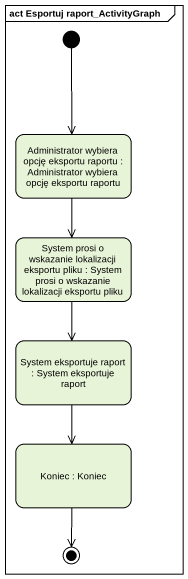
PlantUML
@startuml
mainframe act Esportuj raport_ActivityGraph
hide empty description
state "Administrator wybiera opcję eksportu raportu : Administrator wybiera opcję eksportu raportu" as Administrator_wybiera_opcję
state "System prosi o wskazanie lokalizacji eksportu pliku : System prosi o wskazanie lokalizacji eksportu pliku" as System_prosi_o_wskazanie
state "System eksportuje raport : System eksportuje raport" as System_eksportuje_raport
state "Koniec : Koniec" as Koniec
[*] --> Administrator_wybiera_opcję
Administrator_wybiera_opcję --> System_prosi_o_wskazanie
System_prosi_o_wskazanie --> System_eksportuje_raport
System_eksportuje_raport --> Koniec
Koniec --> [*]
@enduml
